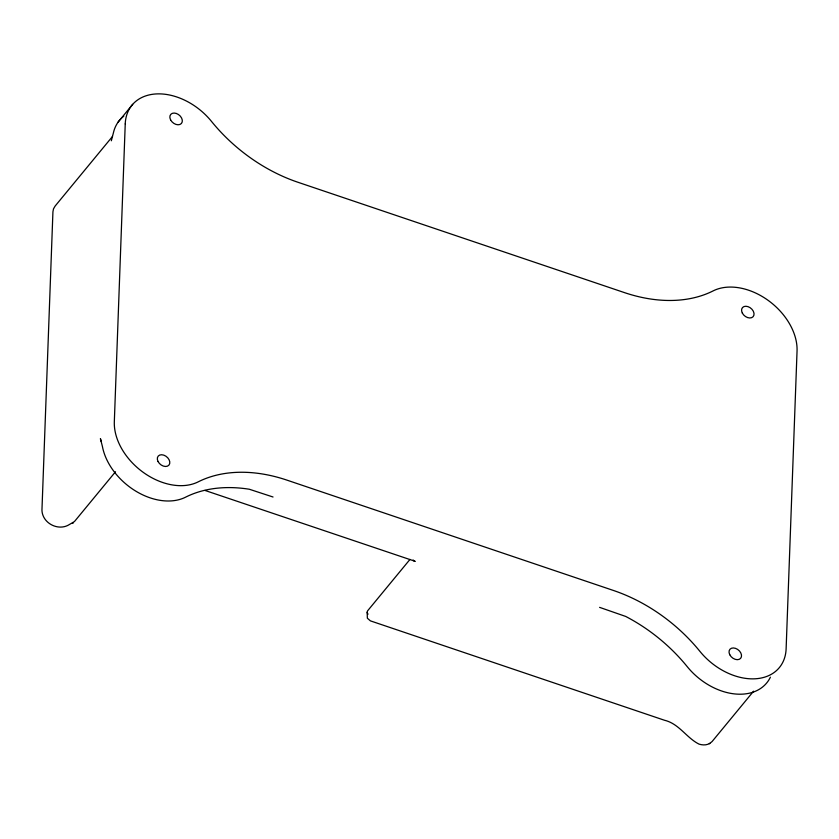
<?xml version="1.0" encoding="UTF-8"?>
<svg xmlns="http://www.w3.org/2000/svg" width="839" height="839" viewBox="0 0 839 839"><rect width="100%" height="100%" fill="white"/><g stroke="black" fill="none" stroke-linecap="round" stroke-linejoin="round"><path stroke-width="1.26" d="M367.178 612.386L367.356 618.217L370.398 620.86L664.457 720.24C679.024 723.658 686.417 737.785 698.981 744.099C702.505 745.221 706.616 745.378 709.825 743.354M111.335 140.784L113.957 130.737A56.087 39.569 39.5 0 1 123.784 116.181M118.089 122.137L132.688 104.34M112.51 136.453L55.175 206.006L53.507 208.827L52.93 211.774L41.95 510.112C42.254 523.169 58.321 531.569 69.343 524.553L74.451 521.554L115.52 471.738M409.977 559.414L367.765 610.624A5.611 3.503 2.1 0 0 368.08 614.127M753.59 691.189L712.049 741.592L709.322 743.742M73.003 522.886L72.427 523.263L73.119 522.812M415.378 561.385L204.989 490.437M273.032 497.003L249.319 489.242A140.228 98.918 39.5 0 0 185.597 497.17A56.087 39.569 39.5 0 1 135.593 491.014A56.087 39.569 39.5 0 1 102.389 446.348L100.418 438.682L101.131 441.345M599.602 607.363L625.684 616.434A140.228 98.918 39.5 0 1 687.267 666.701A56.087 39.569 39.5 0 0 770.391 677.188M414.172 561.134L413.145 559.991M125.242 123.91L114.324 421.797A56.087 39.569 39.5 0 0 143.5 472.546A56.087 39.569 39.5 0 0 198.235 481.838A140.228 98.918 39.5 0 1 286.938 480.128L613.508 590.488A140.228 98.918 39.5 0 1 699.915 651.368A56.087 39.569 39.5 0 0 753.988 678.845A56.087 39.569 39.5 0 0 786.122 648.82L797.05 350.933A56.087 39.569 39.5 0 0 767.874 300.184A56.087 39.569 39.5 0 0 713.14 290.892A140.228 98.918 39.5 0 1 624.436 292.601L297.866 182.241A140.228 98.918 39.5 0 1 211.459 121.361A56.087 39.569 39.5 0 0 157.386 93.884A56.087 39.569 39.5 0 0 125.242 123.91M158.047 461.523A7.016 4.95 39.5 0 0 168.88 465.184A7.016 4.95 39.5 0 0 163.762 455.137A7.016 4.95 39.5 0 0 158.047 461.523M742.295 313.02A7.016 4.95 39.5 0 0 753.128 316.681A7.016 4.95 39.5 0 0 748.01 306.644A7.016 4.95 39.5 0 0 742.295 313.02M729.762 654.724A7.016 4.95 39.5 0 0 740.596 658.384A7.016 4.95 39.5 0 0 735.478 648.337A7.016 4.95 39.5 0 0 729.762 654.724M170.569 119.82A7.016 4.95 39.5 0 0 181.402 123.48A7.016 4.95 39.5 0 0 176.295 113.443A7.016 4.95 39.5 0 0 170.569 119.82"/></g></svg>
